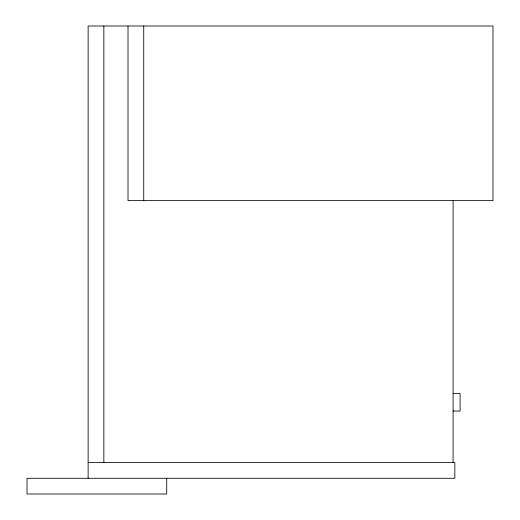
<?xml version="1.0" encoding="UTF-8"?>
<svg xmlns="http://www.w3.org/2000/svg" width="520" height="520" viewBox="0 0 520 520"><rect width="100%" height="100%" fill="white"/><g stroke="black" fill="none" stroke-linecap="round" stroke-linejoin="round"><path stroke-width="0.78" d="M453.102 393.588L460.09 393.588L460.09 411.053L453.102 411.053M88.134 462.566L454.851 462.566L454.851 478.283L27.014 478.283L27.014 494L166.719 494L166.719 478.283M453.102 200.467L453.102 462.566M143.734 26L143.734 200.629M128.017 26L128.017 200.629L492.986 200.629L492.986 26L88.134 26L88.134 478.283M103.851 26L103.851 462.566"/></g></svg>
